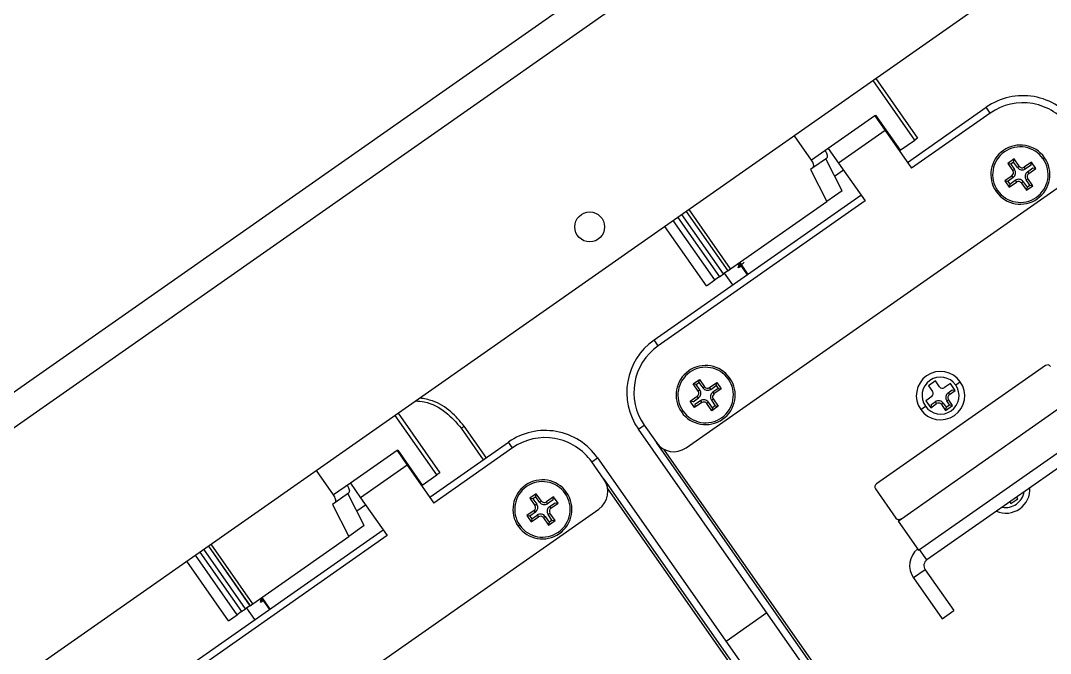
# Model space of a CAD drawing. Header units: millimetres. Extents: x 152904052 to 153933663, y 538271515 to 539240469.
# Drawn here: x 153353161.6 to 153353306.3, y 538947124.5 to 538947213.4 of the extents above; entities that cross this region are included whole.
import ezdxf

# ---------------------------------------------------------------- set-up
doc = ezdxf.new("R2010")
doc.units = ezdxf.units.MM
doc.layers.add('POWR', color=5, linetype='Continuous')

msp = doc.modelspace()

# ---------------------------------------------------------------- linework, layer by layer
at = {"layer": 'POWR', "color": 7}
for p, q in [((153354828.38, 538948328.99), (153353032.8, 538947071.71)), ((153353910.42, 538947681.22), (153353064.64, 538947089)), ((153353390.88, 538947281.67), (153353081.45, 538947065)), ((153353287.27, 538947196.67), (153353281.42, 538947205.02)), ((153353281.83, 538947205.31), (153353287.68, 538947196.95)), ((153353286.27, 538947193.53), (153353297.33, 538947201.27)), ((153353297.9, 538947200.45), (153353297.33, 538947201.27)), ((153353281.68, 538947200.08), (153353275.13, 538947195.49)), ((153353281.78, 538947200.15), (153353281.68, 538947200.08)), ((153353281.68, 538947200.08), (153353283.12, 538947198.03)), ((153353281.78, 538947200.15), (153353285.22, 538947195.23)), ((153353281.95, 538947199.9), (153353281.85, 538947199.83)), ((153353282.01, 538947199.82), (153353281.95, 538947199.69)), ((153353297.9, 538947200.45), (153353286.84, 538947192.71)), ((153353283.12, 538947198.03), (153353276.56, 538947193.44)), ((153353283.12, 538947198.03), (153353286.84, 538947192.71)), ((153353272.77, 538947193.84), (153353270.36, 538947197.28)), ((153353285.22, 538947195.23), (153353287.27, 538947196.67)), ((153353287.68, 538947196.95), (153353287.27, 538947196.67)), ((153353275.13, 538947195.49), (153353272.77, 538947193.84)), ((153353275.13, 538947195.49), (153353276.56, 538947193.44)), ((153353285.22, 538947195.23), (153353285.12, 538947195.17)), ((153353274.86, 538947194.08), (153353272.95, 538947192.74)), ((153353277.07, 538947189.53), (153353274.78, 538947194.03)), ((153353276.56, 538947193.44), (153353280.29, 538947188.12)), ((153353301.25, 538947194.01), (153353300.35, 538947193.38)), ((153353300.35, 538947193.38), (153353301.07, 538947192.35)), ((153353300.78, 538947193.3), (153353300.35, 538947193.38)), ((153353301.18, 538947193.58), (153353300.78, 538947193.3)), ((153353301.18, 538947193.58), (153353301.25, 538947194.01)), ((153353301.72, 538947192.81), (153353301.18, 538947193.58)), ((153353301.97, 538947192.98), (153353301.25, 538947194.01)), ((153353303.69, 538947193.58), (153353302.67, 538947192.86)), ((153353303.62, 538947193.15), (153353303.69, 538947193.58)), ((153353304.32, 538947192.68), (153353303.69, 538947193.58)), ((153353305.32, 538947194.05), (153353305.52, 538947194.19)), ((153353272.95, 538947192.74), (153353272.61, 538947192.51)), ((153353272.61, 538947192.51), (153353274.9, 538947188.01)), ((153353276.02, 538947191.6), (153353277.25, 538947192.46)), ((153353300.78, 538947193.3), (153353301.32, 538947192.53)), ((153353301.32, 538947192.53), (153353301.07, 538947192.35)), ((153353301.72, 538947192.81), (153353301.97, 538947192.98)), ((153353302.84, 538947192.61), (153353302.67, 538947192.86)), ((153353303.62, 538947193.15), (153353302.84, 538947192.61)), ((153353303.12, 538947192.21), (153353303.89, 538947192.75)), ((153353303.12, 538947192.21), (153353303.3, 538947191.96)), ((153353303.3, 538947191.96), (153353304.32, 538947192.68)), ((153353303.89, 538947192.75), (153353304.32, 538947192.68)), ((153353255.14, 538947153.42), (153353310.03, 538947191.85)), ((153353300.95, 538947191.66), (153353299.92, 538947190.94)), ((153353299.92, 538947190.94), (153353300.55, 538947190.04)), ((153353300.35, 538947190.86), (153353299.92, 538947190.94)), ((153353301.12, 538947191.41), (153353300.35, 538947190.86)), ((153353300.35, 538947190.86), (153353300.63, 538947190.47)), ((153353300.55, 538947190.04), (153353301.58, 538947190.76)), ((153353300.63, 538947190.47), (153353300.55, 538947190.04)), ((153353300.63, 538947190.47), (153353301.4, 538947191.01)), ((153353301.12, 538947191.41), (153353300.95, 538947191.66)), ((153353301.4, 538947191.01), (153353301.58, 538947190.76)), ((153353302.53, 538947190.81), (153353302.27, 538947190.63)), ((153353302.27, 538947190.63), (153353302.99, 538947189.61)), ((153353302.53, 538947190.81), (153353303.07, 538947190.04)), ((153353302.92, 538947191.09), (153353303.17, 538947191.26)), ((153353303.46, 538947190.32), (153353302.92, 538947191.09)), ((153353303.89, 538947190.24), (153353303.17, 538947191.26)), ((153353277.07, 538947189.53), (153353274.9, 538947188.01)), ((153353298.93, 538947189.57), (153353298.72, 538947189.43)), ((153353302.99, 538947189.61), (153353303.89, 538947190.24)), ((153353303.07, 538947190.04), (153353302.99, 538947189.61)), ((153353303.07, 538947190.04), (153353303.46, 538947190.32)), ((153353303.46, 538947190.32), (153353303.89, 538947190.24)), ((153353250.64, 538947168.58), (153353279.72, 538947188.94)), ((153353280.29, 538947188.12), (153353251.21, 538947167.76)), ((153353261.4, 538947178.56), (153353274.9, 538947188.01)), ((153353260.39, 538947177.85), (153353254.54, 538947186.2)), ((153353255.16, 538947186.64), (153353261.02, 538947178.29)), ((153353255.17, 538947186.64), (153353261.02, 538947178.29)), ((153353261.4, 538947178.56), (153353255.55, 538947186.91)), ((153353259.19, 538947177.01), (153353253.34, 538947185.36)), ((153353253.96, 538947185.8), (153353259.82, 538947177.44)), ((153353253.97, 538947185.8), (153353259.82, 538947177.45)), ((153353257.99, 538947176.17), (153353252.14, 538947184.52)), ((153353262.35, 538947179.22), (153353262.54, 538947179.22)), ((153353262.6, 538947179.39), (153353263.74, 538947177.75)), ((153353262.64, 538947178.81), (153353262.87, 538947179.01)), ((153353262.67, 538947179.44), (153353263.81, 538947177.8)), ((153353259.82, 538947177.44), (153353259.19, 538947177.01)), ((153353259.82, 538947177.45), (153353260.39, 538947177.85)), ((153353259.82, 538947177.45), (153353259.82, 538947177.44)), ((153353261.02, 538947178.29), (153353260.39, 538947177.85)), ((153353261.7, 538947176.32), (153353260.55, 538947177.96)), ((153353261.02, 538947178.29), (153353261.4, 538947178.56)), ((153353261.02, 538947178.29), (153353261.02, 538947178.29)), ((153353257.99, 538947176.17), (153353259.19, 538947177.01)), ((153353251.21, 538947167.76), (153353250.64, 538947168.58)), ((153353305.65, 538947164.98), (153353281.89, 538947148.35)), ((153353256.12, 538947162.4), (153353257.02, 538947163.04)), ((153353256.94, 538947162.61), (153353257.02, 538947163.04)), ((153353257.02, 538947163.04), (153353257.74, 538947162.01)), ((153353261.08, 538947163.07), (153353261.29, 538947163.22)), ((153353256.55, 538947162.33), (153353256.12, 538947162.4)), ((153353256.84, 538947161.38), (153353256.12, 538947162.4)), ((153353256.55, 538947162.33), (153353256.94, 538947162.61)), ((153353257.09, 538947161.56), (153353256.55, 538947162.33)), ((153353257.09, 538947161.56), (153353256.84, 538947161.38)), ((153353256.94, 538947162.61), (153353257.48, 538947161.84)), ((153353257.48, 538947161.84), (153353257.74, 538947162.01)), ((153353258.43, 538947161.89), (153353259.46, 538947162.61)), ((153353258.61, 538947161.64), (153353258.43, 538947161.89)), ((153353258.61, 538947161.64), (153353259.38, 538947162.18)), ((153353259.66, 538947161.78), (153353258.89, 538947161.24)), ((153353260.09, 538947161.7), (153353259.06, 538947160.99)), ((153353259.38, 538947162.18), (153353259.46, 538947162.61)), ((153353259.38, 538947162.18), (153353259.66, 538947161.78)), ((153353259.46, 538947162.61), (153353260.09, 538947161.7)), ((153353259.66, 538947161.78), (153353260.09, 538947161.7)), ((153353290.19, 538947162.82), (153353289.21, 538947162.13)), ((153353289.21, 538947162.13), (153353289.78, 538947161.32)), ((153353290.76, 538947162), (153353290.19, 538947162.82)), ((153353292.28, 538947162.45), (153353291.46, 538947161.88)), ((153353291.97, 538947161.15), (153353292.54, 538947161.55)), ((153353292.97, 538947161.47), (153353292.28, 538947162.45)), ((153353292.54, 538947161.55), (153353292.97, 538947161.47)), ((153353293.69, 538947162.71), (153353293.03, 538947162.25)), ((153353255.69, 538947159.97), (153353256.71, 538947160.68)), ((153353256.12, 538947159.89), (153353256.89, 538947160.43)), ((153353256.89, 538947160.43), (153353256.71, 538947160.68)), ((153353258.69, 538947160.12), (153353258.94, 538947160.29)), ((153353258.69, 538947160.12), (153353259.23, 538947159.34)), ((153353258.89, 538947161.24), (153353259.06, 538947160.99)), ((153353258.94, 538947160.29), (153353259.66, 538947159.27)), ((153353284.93, 538947143.14), (153353309.5, 538947160.35)), ((153353289.66, 538947160.62), (153353288.84, 538947160.05)), ((153353291.77, 538947160.03), (153353292.03, 538947160.2)), ((153353291.97, 538947161.15), (153353292.15, 538947160.9)), ((153353292.6, 538947159.38), (153353292.03, 538947160.2)), ((153353292.15, 538947160.9), (153353292.97, 538947161.47)), ((153353256.32, 538947159.07), (153353255.69, 538947159.97)), ((153353256.12, 538947159.89), (153353255.69, 538947159.97)), ((153353257.34, 538947159.78), (153353256.32, 538947159.07)), ((153353256.39, 538947159.49), (153353256.32, 538947159.07)), ((153353257.17, 538947160.03), (153353256.39, 538947159.49)), ((153353257.17, 538947160.03), (153353257.34, 538947159.78)), ((153353258.29, 538947159.84), (153353258.04, 538947159.66)), ((153353258.76, 538947158.64), (153353258.04, 538947159.66)), ((153353258.83, 538947159.06), (153353258.29, 538947159.84)), ((153353259.66, 538947159.27), (153353258.76, 538947158.64)), ((153353258.83, 538947159.06), (153353258.76, 538947158.64)), ((153353259.23, 538947159.34), (153353258.83, 538947159.06)), ((153353259.23, 538947159.34), (153353259.66, 538947159.27)), ((153353288.12, 538947158.81), (153353288.77, 538947159.27)), ((153353288.84, 538947160.05), (153353289.53, 538947159.06)), ((153353289.53, 538947159.06), (153353290.35, 538947159.64)), ((153353289.6, 538947159.49), (153353289.53, 538947159.06)), ((153353289.6, 538947159.49), (153353290.17, 538947159.89)), ((153353290.17, 538947159.89), (153353290.35, 538947159.64)), ((153353291.29, 538947159.69), (153353291.04, 538947159.51)), ((153353291.04, 538947159.51), (153353291.62, 538947158.69)), ((153353291.29, 538947159.69), (153353291.69, 538947159.12)), ((153353291.62, 538947158.69), (153353292.6, 538947159.38)), ((153353291.69, 538947159.12), (153353291.62, 538947158.69)), ((153353291.69, 538947159.12), (153353292.17, 538947159.46)), ((153353292.17, 538947159.46), (153353291.77, 538947160.03)), ((153353292.17, 538947159.46), (153353292.6, 538947159.38)), ((153353220.1, 538947149.63), (153353214.25, 538947157.99)), ((153353214.66, 538947158.28), (153353220.51, 538947149.92)), ((153353254.69, 538947158.6), (153353254.49, 538947158.46)), ((153353223.53, 538947156.18), (153353223.94, 538947156.47)), ((153353223.53, 538947156.18), (153353226.63, 538947151.76)), ((153353227.03, 538947152.05), (153353223.94, 538947156.47)), ((153353248.43, 538947156.04), (153353249.25, 538947156.62)), ((153353281.12, 538947109.35), (153353248.43, 538947156.04)), ((153353249.25, 538947156.62), (153353250.97, 538947154.16)), ((153353287.79, 538947139.05), (153353312.37, 538947156.26)), ((153353313.24, 538947154.67), (153353288.99, 538947137.69)), ((153353214.51, 538947153.05), (153353207.96, 538947148.46)), ((153353214.61, 538947153.12), (153353214.51, 538947153.05)), ((153353214.51, 538947153.05), (153353215.94, 538947151)), ((153353214.61, 538947153.12), (153353218.05, 538947148.2)), ((153353214.78, 538947152.87), (153353214.68, 538947152.8)), ((153353219.1, 538947146.49), (153353230.16, 538947154.24)), ((153353230.73, 538947153.42), (153353219.67, 538947145.67)), ((153353230.73, 538947153.42), (153353230.16, 538947154.24)), ((153353281.94, 538947109.92), (153353250.97, 538947154.16)), ((153353251.96, 538947153.26), (153353282.19, 538947110.1)), ((153353214.84, 538947152.79), (153353214.78, 538947152.66)), ((153353241.87, 538947151.45), (153353242.69, 538947152.03)), ((153353243.59, 538947149), (153353241.87, 538947151.45)), ((153353242.69, 538947152.03), (153353275.39, 538947105.34)), ((153353205.6, 538947146.81), (153353203.19, 538947150.25)), ((153353215.94, 538947151), (153353209.39, 538947146.41)), ((153353215.94, 538947151), (153353219.67, 538947145.67)), ((153353218.05, 538947148.2), (153353220.1, 538947149.63)), ((153353220.51, 538947149.92), (153353220.1, 538947149.63)), ((153353243.59, 538947149), (153353274.57, 538947104.76)), ((153353207.96, 538947148.46), (153353205.6, 538947146.81)), ((153353207.69, 538947147.05), (153353205.78, 538947145.71)), ((153353207.96, 538947148.46), (153353209.39, 538947146.41)), ((153353218.05, 538947148.2), (153353217.95, 538947148.13)), ((153353238.15, 538947147.01), (153353238.35, 538947147.16)), ((153353274.32, 538947104.59), (153353244.1, 538947147.75)), ((153353281.77, 538947147.65), (153353284.64, 538947143.55)), ((153353205.78, 538947145.71), (153353205.44, 538947145.47)), ((153353209.9, 538947142.49), (153353207.61, 538947146.99)), ((153353209.39, 538947146.41), (153353213.12, 538947141.09)), ((153353234.08, 538947146.98), (153353233.18, 538947146.34)), ((153353233.18, 538947146.34), (153353233.9, 538947145.32)), ((153353233.61, 538947146.27), (153353233.18, 538947146.34)), ((153353234.01, 538947146.55), (153353233.61, 538947146.27)), ((153353233.61, 538947146.27), (153353234.15, 538947145.5)), ((153353234.01, 538947146.55), (153353234.08, 538947146.98)), ((153353234.55, 538947145.78), (153353234.01, 538947146.55)), ((153353234.8, 538947145.95), (153353234.08, 538947146.98)), ((153353234.55, 538947145.78), (153353234.8, 538947145.95)), ((153353236.52, 538947146.55), (153353235.5, 538947145.83)), ((153353235.67, 538947145.58), (153353235.5, 538947145.83)), ((153353236.44, 538947146.12), (153353235.67, 538947145.58)), ((153353235.95, 538947145.18), (153353236.72, 538947145.72)), ((153353236.13, 538947144.93), (153353237.15, 538947145.64)), ((153353236.44, 538947146.12), (153353236.52, 538947146.55)), ((153353237.15, 538947145.64), (153353236.52, 538947146.55)), ((153353236.72, 538947145.72), (153353237.15, 538947145.64)), ((153353300.62, 538947145.83), (153353300.79, 538947145.59)), ((153353300.79, 538947145.59), (153353301.78, 538947146.28)), ((153353301.78, 538947146.28), (153353301.6, 538947146.52)), ((153353187.97, 538947106.39), (153353242.86, 538947144.82)), ((153353205.44, 538947145.47), (153353207.73, 538947140.97)), ((153353208.85, 538947144.56), (153353210.08, 538947145.43)), ((153353233.78, 538947144.62), (153353232.75, 538947143.91)), ((153353233.95, 538947144.37), (153353233.18, 538947143.83)), ((153353233.95, 538947144.37), (153353233.78, 538947144.62)), ((153353234.15, 538947145.5), (153353233.9, 538947145.32)), ((153353235.75, 538947144.05), (153353236, 538947144.23)), ((153353235.95, 538947145.18), (153353236.13, 538947144.93)), ((153353236.72, 538947143.21), (153353236, 538947144.23)), ((153353232.75, 538947143.91), (153353233.38, 538947143.01)), ((153353233.18, 538947143.83), (153353232.75, 538947143.91)), ((153353233.18, 538947143.83), (153353233.46, 538947143.43)), ((153353233.38, 538947143.01), (153353234.41, 538947143.72)), ((153353233.46, 538947143.43), (153353233.38, 538947143.01)), ((153353233.46, 538947143.43), (153353234.23, 538947143.97)), ((153353234.23, 538947143.97), (153353234.41, 538947143.72)), ((153353235.35, 538947143.78), (153353235.1, 538947143.6)), ((153353235.1, 538947143.6), (153353235.82, 538947142.58)), ((153353235.35, 538947143.78), (153353235.9, 538947143)), ((153353236.29, 538947143.28), (153353235.75, 538947144.05)), ((153353235.82, 538947142.58), (153353236.72, 538947143.21)), ((153353235.9, 538947143), (153353235.82, 538947142.58)), ((153353235.9, 538947143), (153353236.29, 538947143.28)), ((153353236.29, 538947143.28), (153353236.72, 538947143.21)), ((153353284.93, 538947143.14), (153353287.79, 538947139.05)), ((153353183.47, 538947121.54), (153353212.55, 538947141.91)), ((153353209.9, 538947142.49), (153353207.73, 538947140.97)), ((153353231.76, 538947142.54), (153353231.55, 538947142.4)), ((153353213.12, 538947141.09), (153353184.04, 538947120.72)), ((153353194.23, 538947131.52), (153353188.38, 538947139.88)), ((153353194.23, 538947131.52), (153353207.73, 538947140.97)), ((153353186.79, 538947138.77), (153353192.64, 538947130.41)), ((153353186.8, 538947138.77), (153353192.65, 538947130.41)), ((153353193.22, 538947130.81), (153353187.37, 538947139.17)), ((153353187.99, 538947139.61), (153353193.84, 538947131.25)), ((153353188, 538947139.61), (153353193.85, 538947131.25)), ((153353288.99, 538947137.69), (153353287.96, 538947139.16)), ((153353190.82, 538947129.14), (153353184.97, 538947137.49)), ((153353192.02, 538947129.97), (153353186.17, 538947138.33)), ((153353288.74, 538947136.3), (153353287.11, 538947135.15)), ((153353288.74, 538947136.3), (153353292.76, 538947130.56)), ((153353287.11, 538947135.15), (153353291.12, 538947129.41)), ((153353193.84, 538947131.25), (153353193.22, 538947130.81)), ((153353193.85, 538947131.25), (153353193.84, 538947131.25)), ((153353193.85, 538947131.25), (153353194.23, 538947131.52)), ((153353195.18, 538947132.19), (153353195.37, 538947132.19)), ((153353195.47, 538947131.78), (153353195.28, 538947131.7)), ((153353195.43, 538947132.36), (153353196.57, 538947130.72)), ((153353195.47, 538947131.78), (153353195.69, 538947131.97)), ((153353195.49, 538947132.41), (153353196.64, 538947130.77)), ((153353190.82, 538947129.14), (153353192.02, 538947129.97)), ((153353192.64, 538947130.41), (153353192.02, 538947129.97)), ((153353192.65, 538947130.41), (153353192.64, 538947130.41)), ((153353192.65, 538947130.41), (153353193.22, 538947130.81)), ((153353194.52, 538947129.29), (153353193.38, 538947130.92)), ((153353266.49, 538947130.24), (153353260.76, 538947126.22)), ((153353291.12, 538947129.41), (153353292.76, 538947130.56))]:
    msp.add_line(p, q, dxfattribs=at)
msp.add_circle((153353241.59, 538947184.46), 2.1, dxfattribs=at)
for centre, radius, start, end in [((153353302.49, 538947193.9), 9, 35, 125), ((153353302.49, 538947193.9), 8, 35, 125), ((153353302.12, 538947191.81), 4.15, 35, 215), ((153353302.12, 538947191.81), 3.9, 35, 215), ((153353302.12, 538947191.81), 4.15, 215, 35), ((153353302.12, 538947191.81), 3.9, 215, 35), ((153353300.66, 538947192.07), 0.5, 305, 35), ((153353300.66, 538947192.07), 0.807, 305, 35), ((153353302.38, 538947193.27), 0.807, 215, 305), ((153353302.38, 538947193.27), 0.5, 215, 305), ((153353303.58, 538947191.55), 0.807, 125, 215), ((153353303.58, 538947191.55), 0.5, 125, 215), ((153353301.86, 538947190.35), 0.807, 35, 125), ((153353301.86, 538947190.35), 0.5, 35, 125), ((153353255.8, 538947161.2), 9, 125, 215), ((153353255.8, 538947161.2), 8, 125, 215), ((153353257.89, 538947160.84), 4.15, 35, 215), ((153353257.89, 538947160.84), 3.9, 35, 215), ((153353305.94, 538947164.57), 0.5, 35, 125), ((153353257.89, 538947160.84), 4.15, 215, 35), ((153353257.89, 538947160.84), 3.9, 215, 35), ((153353290.9, 538947160.76), 3.4, 35, 215), ((153353290.9, 538947160.76), 2.6, 35, 215), ((153353256.43, 538947161.09), 0.807, 305, 35), ((153353258.15, 538947162.3), 0.807, 215, 305), ((153353258.15, 538947162.3), 0.5, 215, 305), ((153353290.9, 538947160.76), 3.4, 215, 35), ((153353290.9, 538947160.76), 2.6, 215, 35), ((153353291.17, 538947162.29), 0.5, 215, 305), ((153353256.43, 538947161.09), 0.5, 305, 35), ((153353257.63, 538947159.37), 0.807, 35, 125), ((153353259.35, 538947160.58), 0.807, 125, 215), ((153353259.35, 538947160.58), 0.5, 125, 215), ((153353289.37, 538947161.03), 0.5, 305, 35), ((153353292.44, 538947160.49), 0.807, 125, 215), ((153353292.44, 538947160.49), 0.5, 125, 215), ((153353257.63, 538947159.37), 0.5, 35, 125), ((153353290.63, 538947159.23), 0.807, 35, 125), ((153353290.63, 538947159.23), 0.5, 35, 125), ((153353235.32, 538947146.86), 9, 35, 125), ((153353235.32, 538947146.86), 8, 35, 125), ((153353253.42, 538947155.88), 3, 215, 305), ((153353234.95, 538947144.78), 4.15, 35, 215), ((153353234.95, 538947144.78), 3.9, 35, 215), ((153353241.14, 538947147.28), 3, 305, 35), ((153353234.95, 538947144.78), 4.15, 215, 35), ((153353282.18, 538947147.94), 0.5, 125, 215), ((153353300.08, 538947147.65), 3.4, 246.9657, 3.0343), ((153353300.08, 538947147.65), 2.6, 258.8131, 351.1869), ((153353234.95, 538947144.78), 3.9, 215, 35), ((153353235.21, 538947146.24), 0.807, 215, 305), ((153353235.21, 538947146.24), 0.5, 215, 305), ((153353233.49, 538947145.03), 0.5, 305, 35), ((153353233.49, 538947145.03), 0.807, 305, 35), ((153353236.41, 538947144.52), 0.807, 125, 215), ((153353236.41, 538947144.52), 0.5, 125, 215), ((153353234.69, 538947143.31), 0.807, 35, 125), ((153353234.69, 538947143.31), 0.5, 35, 125), ((153353285.05, 538947143.84), 0.5, 215, 305), ((153353289.56, 538947136.87), 3, 128.8226, 215), ((153353289.56, 538947136.87), 1, 125, 215)]:
    msp.add_arc(centre, radius, start, end, dxfattribs=at)
for points, knots in [([(153353274.68, 538947195.18), (153353274.73, 538947195.1), (153353274.83, 538947194.94), (153353274.94, 538947194.68), (153353274.99, 538947194.42), (153353274.97, 538947194.2), (153353274.9, 538947194.12), (153353274.86, 538947194.08)], [0, 0, 0, 0, 0.174736, 0.363548, 0.559692, 0.78787, 1, 1, 1, 1]), ([(153353272.95, 538947192.74), (153353272.99, 538947192.8), (153353273.09, 538947192.91), (153353273.07, 538947193.22), (153353272.95, 538947193.55), (153353272.83, 538947193.75), (153353272.77, 538947193.84)], [0, 0, 0, 0, 0.273241, 0.566326, 0.792171, 1, 1, 1, 1]), ([(153353262.64, 538947178.81), (153353262.56, 538947178.77), (153353262.4, 538947178.7), (153353262.47, 538947178.79), (153353262.74, 538947179.04), (153353263.11, 538947179.33), (153353263.3, 538947179.49)], [0, 0, 0, 0, 0.2408483, 0.4765718, 0.7214915, 1, 1, 1, 1]), ([(153353262.59, 538947179.15), (153353262.56, 538947179.09), (153353262.52, 538947178.95), (153353262.47, 538947178.81), (153353262.44, 538947178.75)], [0, 0, 0, 0, 0.499894, 1, 1, 1, 1]), ([(153353262.55, 538947179.23), (153353262.54, 538947179.22), (153353262.52, 538947179.22), (153353262.53, 538947179.24), (153353262.55, 538947179.25)], [0, 0, 0, 0, 0.234258, 1, 1, 1, 1]), ([(153353262.88, 538947178.98), (153353262.88, 538947178.98), (153353262.85, 538947178.96), (153353262.76, 538947178.9), (153353262.69, 538947178.85), (153353262.64, 538947178.81)], [0, 0, 0, 0, 0.063595, 0.275437, 1, 1, 1, 1]), ([(153353223.94, 538947156.47), (153353223.35, 538947157.18), (153353222.12, 538947158.65), (153353219.9, 538947160.02), (153353218.32, 538947160.31), (153353217.72, 538947160.42)], [0, 0, 0, 0, 0.365744, 0.75946, 1, 1, 1, 1]), ([(153353217.15, 538947160.02), (153353217.54, 538947159.99), (153353219.05, 538947159.86), (153353221.43, 538947158.6), (153353222.85, 538947156.97), (153353223.53, 538947156.18)], [0, 0, 0, 0, 0.153671, 0.593318, 1, 1, 1, 1]), ([(153353207.51, 538947148.15), (153353207.56, 538947148.07), (153353207.66, 538947147.91), (153353207.77, 538947147.65), (153353207.82, 538947147.39), (153353207.8, 538947147.17), (153353207.73, 538947147.09), (153353207.69, 538947147.05)], [0, 0, 0, 0, 0.174736, 0.363548, 0.559692, 0.78787, 1, 1, 1, 1]), ([(153353205.78, 538947145.71), (153353205.82, 538947145.76), (153353205.92, 538947145.88), (153353205.9, 538947146.19), (153353205.78, 538947146.52), (153353205.66, 538947146.71), (153353205.6, 538947146.81)], [0, 0, 0, 0, 0.273241, 0.566326, 0.792171, 1, 1, 1, 1]), ([(153353195.42, 538947132.12), (153353195.39, 538947132.05), (153353195.35, 538947131.92), (153353195.3, 538947131.78), (153353195.27, 538947131.71)], [0, 0, 0, 0, 0.499894, 1, 1, 1, 1]), ([(153353195.3, 538947131.73), (153353195.3, 538947131.74), (153353195.31, 538947131.78), (153353195.45, 538947131.91), (153353195.62, 538947132.05), (153353195.64, 538947132.06)], [0, 0, 0, 0, 0.347668, 0.949092, 1, 1, 1, 1]), ([(153353195.38, 538947132.19), (153353195.37, 538947132.19), (153353195.35, 538947132.18), (153353195.36, 538947132.2), (153353195.38, 538947132.22)], [0, 0, 0, 0, 0.234258, 1, 1, 1, 1]), ([(153353195.71, 538947131.95), (153353195.71, 538947131.94), (153353195.68, 538947131.92), (153353195.59, 538947131.86), (153353195.52, 538947131.82), (153353195.47, 538947131.78)], [0, 0, 0, 0, 0.063595, 0.275437, 1, 1, 1, 1])]:
    msp.add_open_spline(points, degree=3, knots=knots, dxfattribs=at)

doc.saveas('drawing.dxf')
